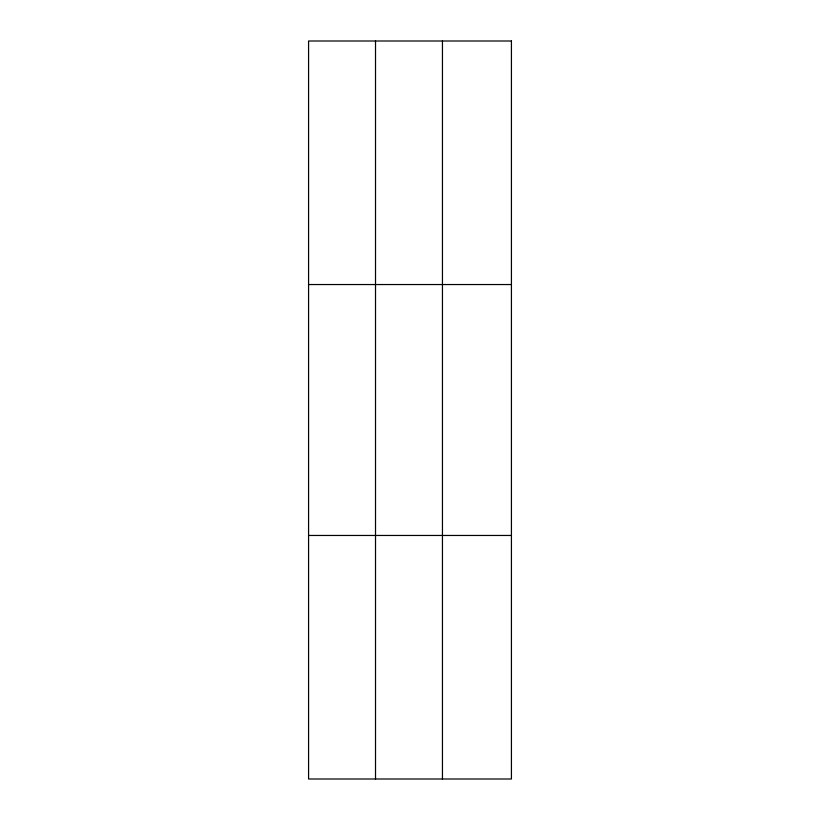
<?xml version="1.0" encoding="UTF-8"?>
<svg xmlns="http://www.w3.org/2000/svg" width="820" height="820" viewBox="0 0 820 820"><rect width="100%" height="100%" fill="white"/><g stroke="black" fill="none" stroke-linecap="round" stroke-linejoin="round"><path stroke-width="1.23" d="M375.519 779L375.519 41M442.452 779L442.452 41M308.576 284.54L511.424 284.54M308.576 535.46L511.424 535.46M511.424 41L511.424 779L308.576 779L308.576 41L511.424 41"/></g></svg>
